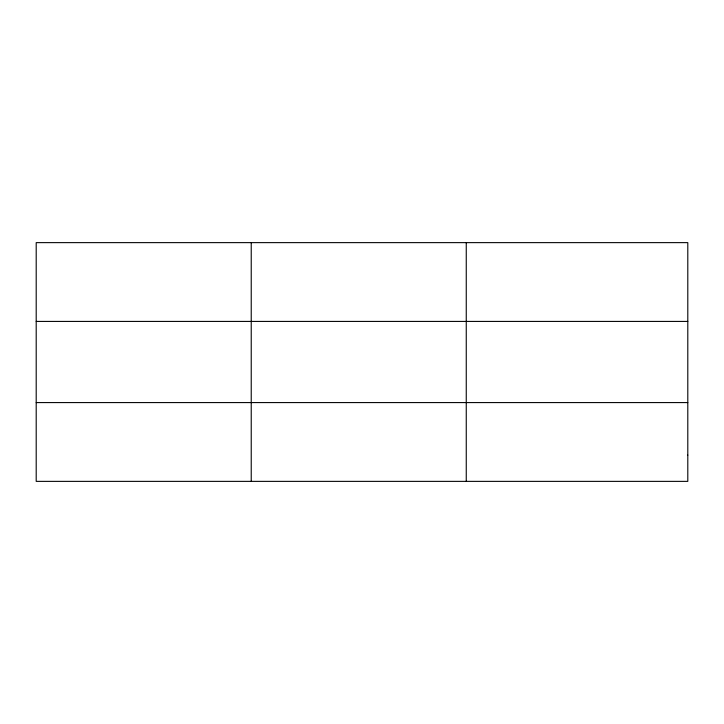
<?xml version="1.0" encoding="UTF-8"?>
<svg xmlns="http://www.w3.org/2000/svg" width="724" height="724" viewBox="0 0 724 724"><rect width="100%" height="100%" fill="white"/><g stroke="black" fill="none" stroke-linecap="round" stroke-linejoin="round"><path stroke-width="1.09" d="M251.228 242.631L251.228 481.37M466.256 242.631L466.256 481.37M36.2 321.42L687.8 321.42M36.2 402.58L687.8 402.58M687.8 455.106L687.8 481.37L36.2 481.37L36.2 242.631L687.8 242.631L687.8 455.106"/></g></svg>
